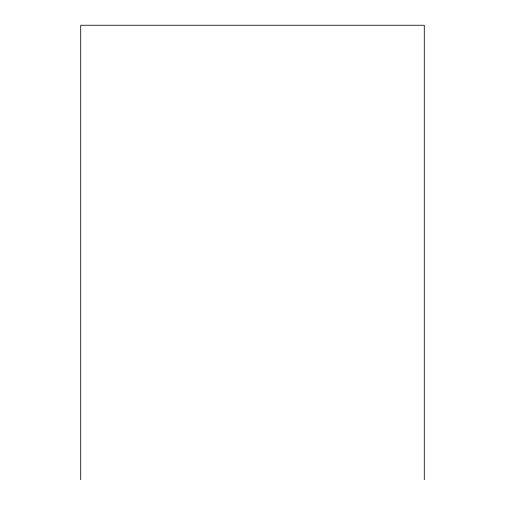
<?xml version="1.0" encoding="UTF-8"?>
<svg xmlns="http://www.w3.org/2000/svg" width="505" height="505" viewBox="0 0 505 505"><rect width="100%" height="100%" fill="white"/><g stroke="black" fill="none" stroke-linecap="round" stroke-linejoin="round"><path stroke-width="0.76" d="M424.288 479.75L424.288 25.25L80.712 25.25L80.712 479.75"/></g></svg>
